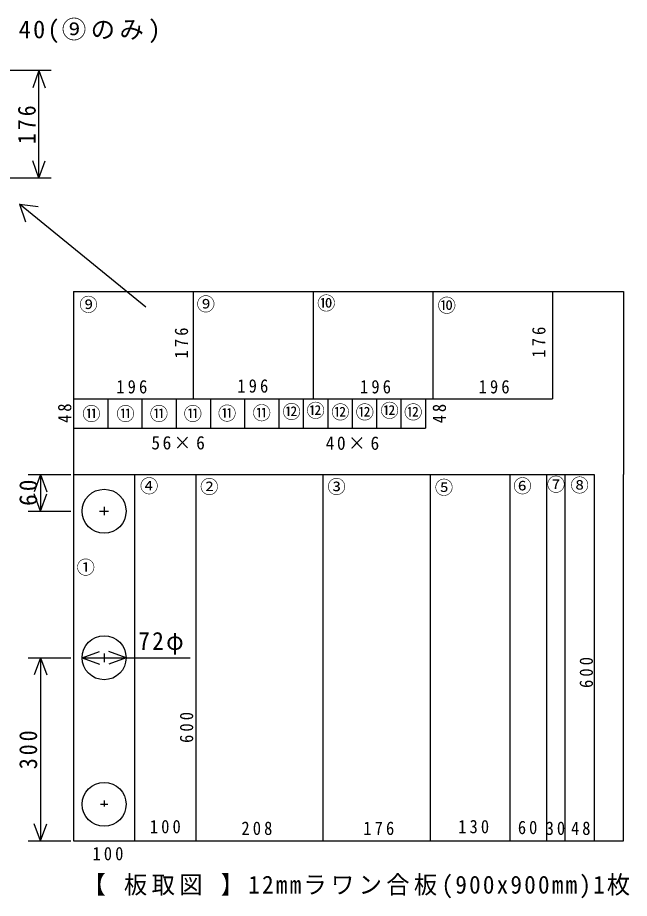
# Model space of a CAD drawing. Units: millimetres, scale not verified. Extents: x -1608 to 1118, y -732 to 893.
# Drawn here: x 117 to 1118, y -615 to 828 of the extents above; entities that cross this region are included whole.
import ezdxf
from ezdxf.enums import TextEntityAlignment as Align

# ---------------------------------------------------------------- set-up
doc = ezdxf.new("R2010")
doc.units = ezdxf.units.MM
doc.header["$LTSCALE"] = 10
doc.layers.add('0-0', color=7, linetype='Continuous')
doc.styles.add('ＭＳ ゴシック', font='')
doc.styles.get('ＭＳ ゴシック').set_extended_font_data('MS Gothic')

msp = doc.modelspace()

# ---------------------------------------------------------------- linework, layer by layer
at = {"layer": '0-0', "color": 4}
for p, q in [((171.68, 740.85), (101.68, 740.85)), ((151.68, 740.85), (141.42, 712.66)), ((151.68, 564.85), (151.68, 740.85)), ((151.68, 740.85), (161.94, 712.66)), ((151.68, 564.85), (141.42, 593.04)), ((151.68, 564.85), (161.94, 593.04)), ((171.68, 564.85), (101.68, 564.85)), ((134.02, 79.27), (204.02, 79.27)), ((154.02, 79.27), (143.75, 51.08)), ((154.02, 79.27), (154.02, 19.27)), ((154.02, 79.27), (164.28, 51.08)), ((154.02, 19.27), (143.75, 47.47)), ((154.02, 19.27), (164.28, 47.47)), ((134.02, 19.27), (204.02, 19.27)), ((222.29, -220.73), (250.48, -210.46)), ((294.29, -220.73), (266.1, -210.46)), ((134.02, -220.73), (204.02, -220.73)), ((154.02, -220.73), (143.75, -248.92)), ((154.02, -220.73), (154.02, -520.73)), ((154.02, -220.73), (164.28, -248.92)), ((222.29, -220.73), (294.29, -220.73)), ((222.29, -220.73), (250.48, -230.99)), ((294.29, -220.73), (266.1, -230.99)), ((294.29, -220.73), (399.29, -220.73)), ((154.02, -520.73), (143.75, -492.53)), ((154.02, -520.73), (164.28, -492.53)), ((134.02, -520.73), (204.02, -520.73))]:
    msp.add_line(p, q, dxfattribs=at)
at = {"layer": '0-0'}
for p, q in [((119.69, 522.28), (150.59, 518.11)), ((208.29, 379.27), (1108.29, 379.27)), ((208.29, 379.27), (208.29, 79.27)), ((404.29, 379.27), (404.29, 203.27)), ((600.29, 379.27), (600.29, 203.27)), ((796.29, 379.27), (796.29, 203.27)), ((992.29, 379.27), (992.29, 203.27)), ((1108.29, 379.27), (1108.29, 79.27)), ((208.29, 203.27), (992.29, 203.27)), ((264.29, 203.27), (264.29, 155.27)), ((320.29, 203.27), (320.29, 155.27)), ((376.29, 203.27), (376.29, 155.27)), ((432.29, 203.27), (432.29, 155.27)), ((488.29, 203.27), (488.29, 155.27)), ((544.29, 203.27), (544.29, 155.27)), ((584.29, 203.27), (584.29, 155.27)), ((624.29, 203.27), (624.29, 155.27)), ((664.29, 203.27), (664.29, 155.27)), ((704.29, 203.27), (704.29, 155.27)), ((744.29, 203.27), (744.29, 155.27)), ((784.29, 203.27), (784.29, 155.27)), ((208.29, 155.27), (784.29, 155.27)), ((208.29, 79.27), (208.29, -520.73)), ((208.29, 79.27), (1060.29, 79.27)), ((308.29, 79.27), (308.29, -520.73)), ((408.29, 79.27), (408.29, -520.73)), ((616.29, 79.27), (616.29, -520.73)), ((792.29, 79.27), (792.29, -520.73)), ((922.29, 79.27), (922.29, -520.73)), ((982.29, 79.27), (982.29, -520.73)), ((1012.29, 79.27), (1012.29, -520.73)), ((1060.29, 79.27), (1060.29, -520.73)), ((1108.29, -520.73), (1108.29, 79.27)), ((250.68, 19.27), (265.68, 19.27)), ((258.29, 26.55), (258.29, 12.68)), ((258.29, -213.51), (258.29, -227.94)), ((250.32, -220.73), (266.26, -220.73)), ((252.33, -460.73), (264.56, -460.73)), ((258.29, -454.25), (258.29, -464.51)), ((208.29, -520.73), (1108.29, -520.73))]:
    msp.add_line(p, q, dxfattribs=at)
msp.add_lwpolyline([(326.42, 353.63), (119.69, 522.28), (129.51, 493)], dxfattribs=at)
for centre in [(258.29, 19.27), (258.29, -220.73), (258.29, -460.73)]:
    msp.add_circle(centre, 36, dxfattribs=at)

# ---------------------------------------------------------------- texts
at = {"layer": '0-0', "style": 'ＭＳ ゴシック'}
for s, p in [('⑨', (217.62, 340.03)), ('⑨', (409.75, 340.86)), ('⑩', (607.01, 342.32)), ('⑩', (804.22, 338.6)), ('⑪', (222.52, 161.24)), ('⑪', (278.33, 161.24)), ('⑪', (333.07, 161.34)), ('⑪', (388.48, 161.34)), ('⑪', (444.54, 161.98)), ('⑪', (501.24, 162.62)), ('⑫', (550.2, 164.56)), ('⑫', (589.5, 166.49)), ('⑫', (630.1, 163.91)), ('⑫', (670.04, 163.91)), ('⑫', (710.63, 166.49)), ('⑫', (749.29, 163.91)), ('④', (316.94, 42.97)), ('②', (415.48, 41.73)), ('③', (623.79, 41.73)), ('⑤', (799.66, 40.48)), ('⑥', (928.14, 42.97)), ('⑦', (983.02, 45.47)), ('⑧', (1021.69, 44.22)), ('①', (213.15, -90.3))]:
    msp.add_text(s, height=21.99, dxfattribs=at).set_placement(p, align=Align.BOTTOM_LEFT)
at = {"layer": '0-0', "attachment_point": 7, "style": 'ＭＳ ゴシック'}
for s, insert, char_height in [('\\T1.18;40(⑨のみ)', (118.38, 785.93), 29.33), ('\\T1.38;\\W0.9;196', (278.21, 211.84), 21.99), ('\\T1.38;\\W0.9;196', (476.37, 213.18), 21.99), ('\\T1.38;\\W0.9;196', (677.22, 211.84), 21.99), ('\\T1.38;\\W0.9;196', (871.37, 211.84), 21.99), ('\\T1.29;\\W0.95;56×6', (335.65, 120.1), 21.99), ('\\T1.29;\\W0.95;40×6', (621.08, 119.46), 21.99), ('\\T1.2;\\W0.95;72φ', (314.29, -215.73), 29.33), ('\\T1.38;\\W0.9;100', (333.11, -508.52), 21.99), ('\\T1.38;\\W0.9;208', (483.07, -511.2), 21.99), ('\\T1.38;\\W0.9;176', (682.57, -511.2), 21.99), ('\\T1.38;\\W0.9;130', (837.89, -508.52), 21.99), ('\\T1.36;\\W0.9;60', (935.64, -509.86), 21.99), ('\\T1.36;\\W0.9;30', (981.16, -511.2), 21.99), ('\\T1.36;\\W0.9;48', (1022.67, -511.2), 21.99), ('\\T1.38;\\W0.9;100', (239.22, -552.76), 21.99), ('\\T1.19;\\W0.95;【\\~板取図\\~】12mmラワン合板(900x900mm)1枚', (223.06, -614.77), 29.33)]:
    msp.add_mtext(s, dxfattribs=dict(at, insert=insert, char_height=char_height))
at = {"layer": '0-0', "attachment_point": 7, "rotation": 90, "style": 'ＭＳ ゴシック'}
for s, insert, char_height in [('\\T1.27;\\W0.9;176', (146.68, 620.35), 29.33), ('\\T1.38;\\W0.9;176', (396.04, 269.41), 21.99), ('\\T1.38;\\W0.9;176', (981.16, 270.75), 21.99), ('\\T1.36;\\W0.9;48', (204.86, 163.91), 21.99), ('\\T1.36;\\W0.9;48', (818.23, 163.27), 21.99), ('\\T1.27;\\W0.95;60', (149.02, 28.02), 29.33), ('\\T1.38;\\W0.9;600', (1058.82, -270.19), 21.99), ('\\T1.38;\\W0.9;600', (404.42, -360.18), 21.99), ('\\T1.27;\\W0.9;300', (149.02, -403.23), 29.33)]:
    msp.add_mtext(s, dxfattribs=dict(at, insert=insert, char_height=char_height))

doc.saveas('drawing.dxf')
